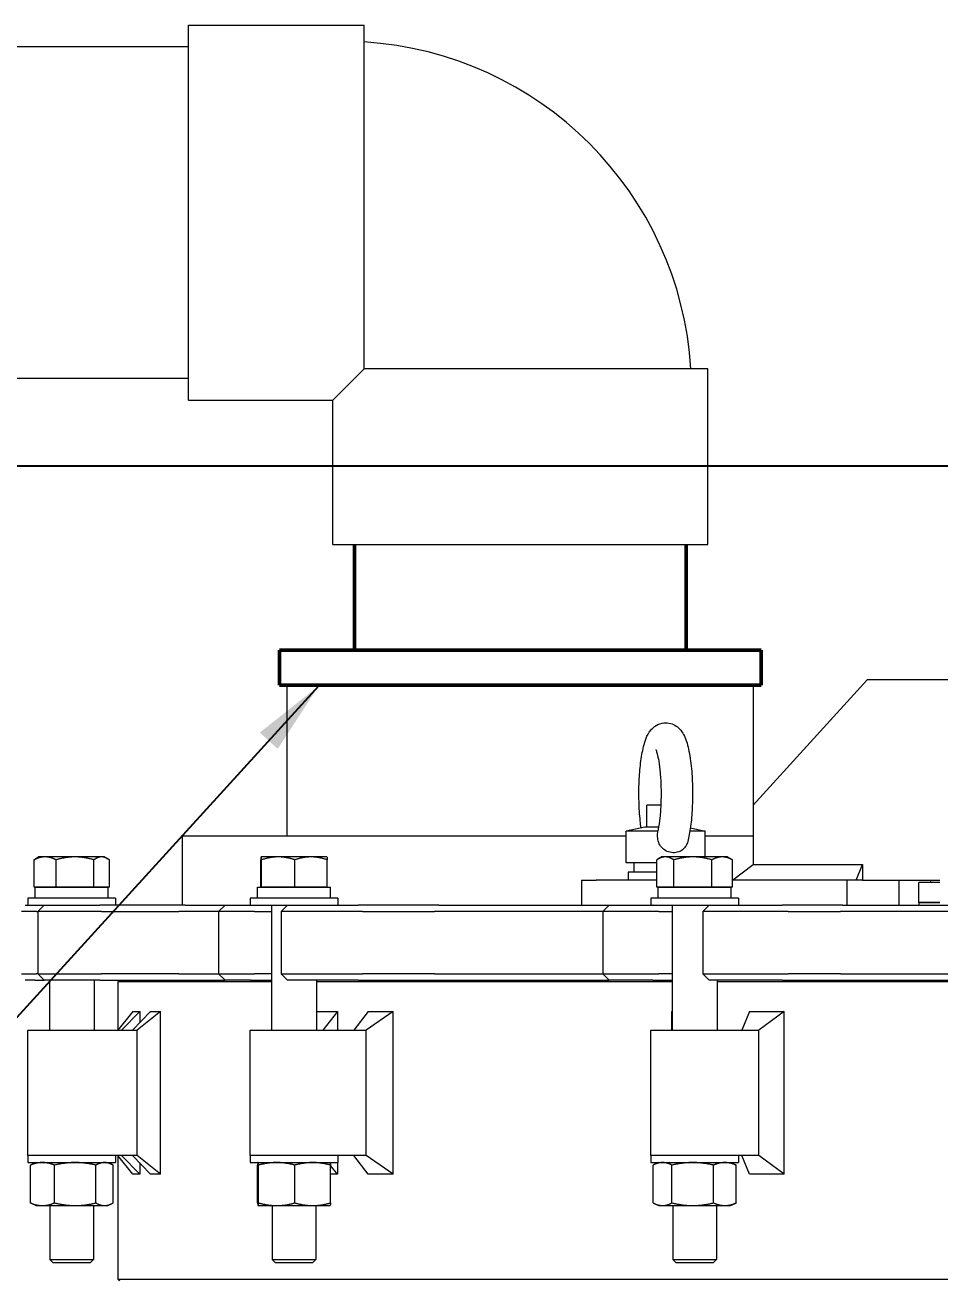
# Model space of a CAD drawing. Header units: inches. Extents: x 19 to 503, y 7 to 322.
# Drawn here: x 366.75 to 385.02, y 134.72 to 159.78 of the extents above; entities that cross this region are included whole.
import ezdxf

# ---------------------------------------------------------------- set-up
doc = ezdxf.new("R2010")
doc.units = ezdxf.units.IN
doc.header["$LTSCALE"] = 15
doc.header["$MEASUREMENT"] = 0
for name, color, linetype, lineweight in [('Dimension (ANSI)', 7, 'Continuous', 25), ('Symbol (ANSI)', 7, 'Continuous', 25), ('Visible (ANSI)', 7, 'Continuous', 50)]:
    doc.layers.add(name, color=color, linetype=linetype, lineweight=lineweight)
doc.styles.add('MEMCOR Medium', font='arial.ttf')
doc.dimstyles.new('Default (ANSI)', dxfattribs={"dimscale": 15, "dimtxt": 0.15, "dimasz": 0.098425, "dimexe": 0.125, "dimexo": 0.0625, "dimgap": 0.031496, "dimtad": 0, "dimtih": 1, "dimtoh": 1, "dimdec": 4, "dimrnd": 1e-08, "dimzin": 3, "dimdsep": 46, "dimlunit": 5, "dimtxsty": 'MEMCOR Medium', "dimcen": 0.09, "dimdle": 0.393701, "dimclrd": 256, "dimclre": 256, "dimclrt": 256, "dimadec": 0, "dimazin": 1, "dimtfac": 0.8, "dimtofl": 0, "dimtmove": 0, "dimatfit": 3, "dimfxl": 1, "dimfrac": 1, "dimtolj": 1, "dimtzin": 4, "dimlwd": -1, "dimlwe": -1, "dimarcsym": 0})
doc.dimstyles.new('Default (ANSI)$7', dxfattribs={"dimscale": 15, "dimtxt": 0.15, "dimasz": 0.098425, "dimexe": 0.125, "dimexo": 0.0625, "dimgap": 0.031496, "dimtad": 0, "dimtih": 1, "dimtoh": 1, "dimdec": 4, "dimrnd": 1e-08, "dimzin": 3, "dimdsep": 46, "dimlunit": 5, "dimtxsty": 'MEMCOR Medium', "dimcen": 0.09, "dimdle": 0.393701, "dimclrd": 256, "dimclre": 256, "dimclrt": 256, "dimadec": 0, "dimazin": 1, "dimtfac": 0.8, "dimtofl": 0, "dimtmove": 0, "dimatfit": 3, "dimfxl": 1, "dimfrac": 1, "dimtolj": 1, "dimtzin": 4, "dimlwd": -1, "dimlwe": -1, "dimarcsym": 0})

# ---------------------------------------------------------------- blocks, each defined once
blk = doc.blocks.new('*D25')
at = {"layer": 'Defpoints', "color": 0, "transparency": 16777216}
for p in [(389.524, 150.965), (322.574, 59.697), (369.936, 59.697)]:
    blk.add_point(p, dxfattribs=at)
at = {"layer": 'Dimension (ANSI)', "transparency": 16777216}
for p, q in [((388.587, 150.965), (320.699, 150.965)), ((322.574, 149.489), (322.574, 120.941)), ((322.574, 61.174), (322.574, 101.819)), ((368.999, 59.697), (320.699, 59.697))]:
    blk.add_line(p, q, dxfattribs=at)
for points in [[(322.328, 149.489), (322.82, 149.489), (322.574, 150.965)], [(322.328, 61.174), (322.82, 61.174), (322.574, 59.697)]]:
    blk.add_solid(points, dxfattribs=at)
at = {"layer": 'Dimension (ANSI)', "transparency": 16777216, "char_height": 2.25, "attachment_point": 5, "style": 'MEMCOR Medium'}
for s, insert in [('\\A1; \\fArial|b0|i0;91{\\H0.8x;\\S1#4;} in', (322.574, 113.675)), ('\\A1;[2318.2 mm]{\\P\\fArial|b0|i0;SHIPPING\\P\\fArial|b0|i0;HEIGHT\\P\\fArial|b0|i0;REF.}', (322.574, 104.114))]:
    blk.add_mtext(s, dxfattribs=dict(at, insert=insert))

msp = doc.modelspace()

# ---------------------------------------------------------------- linework, layer by layer
at = {"layer": 'Visible (ANSI)', "linetype": 'Continuous', "lineweight": 18}
for p, q in [((370.009082, 152.287134), (370.009082, 159.776134)), ((370.009082, 159.776134), (373.521082, 159.776134)), ((373.521082, 152.913634), (373.521082, 159.776134)), ((370.009082, 159.344134), (344.014582, 159.344134)), ((372.894582, 152.287134), (373.521082, 152.913634)), ((380.383582, 152.913634), (373.521082, 152.913634)), ((380.383582, 149.401634), (380.383582, 152.913634)), ((370.009082, 152.719134), (344.014582, 152.719134)), ((370.009082, 152.287134), (372.894582, 152.287134)), ((372.894582, 149.401634), (372.894582, 152.287134)), ((372.894582, 149.401634), (380.383582, 149.401634)), ((381.289348, 144.200384), (383.565517, 146.700384)), ((402.405287, 146.700384), (383.565517, 146.700384)), ((381.295332, 146.575384), (371.982832, 146.575384)), ((371.982832, 143.575384), (371.982832, 146.575384)), ((381.295332, 144.206956), (381.295332, 146.575384)), ((379.445056, 144.200384), (379.168912, 144.200384)), ((379.168912, 143.757389), (379.168912, 144.200384)), ((381.289348, 144.200384), (381.289348, 143.012884)), ((379.128569, 143.757389), (378.75651, 143.678305)), ((379.386485, 143.678305), (378.75651, 143.678305)), ((378.75651, 143.048384), (378.75651, 143.678305)), ((379.400524, 143.757389), (379.128569, 143.757389)), ((380.331313, 143.678305), (380.026002, 143.678305)), ((380.035633, 143.741154), (380.331313, 143.678305)), ((380.331313, 143.164013), (380.331313, 143.678305)), ((378.75651, 143.575384), (369.889082, 143.575384)), ((369.889082, 142.200384), (369.889082, 143.575384)), ((381.289348, 143.575384), (380.331313, 143.575384)), ((366.923758, 142.560013), (366.923758, 143.105422)), ((367.021665, 143.164013), (366.957156, 143.126769)), ((367.144071, 143.164013), (367.021665, 143.164013)), ((367.741338, 143.164013), (367.144071, 143.164013)), ((367.364384, 142.560013), (367.364384, 143.105422)), ((368.274932, 143.164013), (367.741338, 143.164013)), ((368.118291, 142.560013), (368.118291, 143.105422)), ((368.333665, 143.164013), (368.274932, 143.164013)), ((368.333665, 143.164013), (368.398174, 143.126769)), ((368.431572, 142.560013), (368.431572, 143.105422)), ((371.454178, 142.560013), (371.454178, 143.105422)), ((371.462502, 143.164013), (371.462337, 143.163918)), ((371.462667, 143.164013), (371.462502, 143.164013)), ((371.803317, 143.164013), (371.462667, 143.164013)), ((371.471155, 142.560013), (371.471155, 143.105422)), ((372.459153, 143.164013), (371.803317, 143.164013)), ((372.135479, 142.560013), (372.135479, 143.105422)), ((372.774502, 143.164013), (372.459153, 143.164013)), ((372.774502, 143.164013), (372.774667, 143.163918)), ((372.782826, 142.560013), (372.782826, 143.105422)), ((379.364168, 142.560013), (379.364168, 143.105422)), ((379.464613, 143.164013), (379.384376, 143.117688)), ((379.536105, 143.164013), (379.464613, 143.164013)), ((380.086264, 143.164013), (379.536105, 143.164013)), ((379.708042, 142.560013), (379.708042, 143.105422)), ((380.670772, 143.164013), (380.086264, 143.164013)), ((380.464486, 142.560013), (380.464486, 143.105422)), ((380.776613, 143.164013), (380.670772, 143.164013)), ((380.776613, 143.164013), (380.856849, 143.117688)), ((380.877057, 142.560013), (380.877057, 143.105422)), ((379.364168, 143.048384), (378.75651, 143.048384)), ((379.364168, 142.860384), (378.793912, 142.860384)), ((378.793912, 142.860384), (378.793912, 142.700384)), ((378.911412, 142.860384), (378.911412, 143.048384)), ((380.877057, 142.701497), (381.289348, 143.012884)), ((381.289348, 143.012884), (383.47447, 143.012884)), ((383.345226, 142.700384), (383.47447, 143.012884)), ((383.47447, 143.012884), (383.47447, 142.700384)), ((377.863505, 142.700384), (378.156714, 142.700384)), ((377.863505, 142.700384), (377.863505, 142.200384)), ((379.364168, 142.700384), (378.156714, 142.700384)), ((383.164284, 142.700384), (380.877057, 142.700384)), ((383.47447, 142.700384), (383.164284, 142.700384)), ((383.164284, 142.700384), (383.164284, 142.200384)), ((383.47447, 142.700384), (383.345226, 142.700384)), ((383.47447, 142.700384), (385.021038, 142.700384)), ((384.198237, 142.700384), (384.198237, 142.200384)), ((384.835706, 142.650384), (384.599082, 142.650384)), ((384.599082, 142.250384), (384.599082, 142.650384)), ((384.835706, 142.700384), (384.835706, 142.650384)), ((385.021038, 142.650384), (384.835706, 142.650384)), ((367.144071, 142.560013), (366.923758, 142.560013)), ((366.948165, 142.560009), (368.407165, 142.560009)), ((366.948165, 142.341009), (366.948165, 142.560009)), ((367.021665, 142.560013), (367.021665, 142.560009)), ((367.364384, 142.560013), (367.144071, 142.560013)), ((367.741338, 142.560013), (367.364384, 142.560013)), ((368.118291, 142.560013), (367.741338, 142.560013)), ((368.274932, 142.560013), (368.118291, 142.560013)), ((368.431572, 142.560013), (368.274932, 142.560013)), ((368.333665, 142.560013), (368.333665, 142.560009)), ((368.407165, 142.341009), (368.407165, 142.560009)), ((371.389002, 142.560009), (372.848002, 142.560009)), ((371.389002, 142.341009), (371.389002, 142.560009)), ((371.462667, 142.560013), (371.454178, 142.560013)), ((371.462502, 142.560013), (371.462502, 142.560009)), ((371.471155, 142.560013), (371.462667, 142.560013)), ((371.803317, 142.560013), (371.471155, 142.560013)), ((372.135479, 142.560013), (371.803317, 142.560013)), ((372.459153, 142.560013), (372.135479, 142.560013)), ((372.782826, 142.560013), (372.459153, 142.560013)), ((372.774502, 142.560013), (372.774502, 142.560009)), ((372.848002, 142.341009), (372.848002, 142.560009)), ((379.536105, 142.560013), (379.364168, 142.560013)), ((379.391113, 142.560009), (380.850113, 142.560009)), ((379.391113, 142.341009), (379.391113, 142.560009)), ((379.464613, 142.560013), (379.464613, 142.560009)), ((379.708042, 142.560013), (379.536105, 142.560013)), ((380.086264, 142.560013), (379.708042, 142.560013)), ((380.464486, 142.560013), (380.086264, 142.560013)), ((380.670772, 142.560013), (380.464486, 142.560013)), ((380.877057, 142.560013), (380.670772, 142.560013)), ((380.776613, 142.560013), (380.776613, 142.560009)), ((380.850113, 142.341009), (380.850113, 142.560009)), ((366.745443, 142.200384), (366.798225, 142.200384)), ((366.798225, 142.200384), (366.802665, 142.200384)), ((368.552665, 142.341009), (366.802665, 142.341009)), ((366.802665, 142.341009), (366.802665, 142.200384)), ((366.802665, 142.200384), (367.129787, 142.200384)), ((367.129787, 142.200384), (366.999787, 142.070384)), ((367.129787, 142.200384), (367.133702, 142.200384)), ((367.133702, 142.200384), (367.207415, 142.200384)), ((367.207415, 142.200384), (368.239919, 142.200384)), ((369.205716, 142.200384), (368.239919, 142.200384)), ((368.552665, 142.341009), (368.552665, 142.200384)), ((369.940199, 142.200384), (369.205716, 142.200384)), ((369.940199, 142.200384), (370.742207, 142.200384)), ((370.742207, 142.200384), (370.612207, 142.070384)), ((370.742207, 142.200384), (370.908946, 142.200384)), ((370.908946, 142.200384), (371.077768, 142.200384)), ((371.077768, 142.200384), (371.243502, 142.200384)), ((372.993502, 142.341009), (371.243502, 142.341009)), ((371.243502, 142.341009), (371.243502, 142.200384)), ((371.243502, 142.200384), (371.989151, 142.200384)), ((371.671002, 142.200384), (371.671002, 139.700384)), ((371.989151, 142.200384), (371.859151, 142.070384)), ((371.989151, 142.200384), (372.017754, 142.200384)), ((372.017754, 142.200384), (372.203362, 142.200384)), ((372.203362, 142.200384), (373.401623, 142.200384)), ((372.993502, 142.341009), (372.993502, 142.200384)), ((374.176131, 142.200384), (373.401623, 142.200384)), ((375.013657, 142.200384), (374.176131, 142.200384)), ((375.013657, 142.200384), (378.414682, 142.200384)), ((378.414682, 142.200384), (378.284682, 142.070384)), ((378.414682, 142.200384), (378.87329, 142.200384)), ((378.87329, 142.200384), (379.124716, 142.200384)), ((379.124716, 142.200384), (379.288305, 142.200384)), ((380.995613, 142.341009), (379.245613, 142.341009)), ((379.245613, 142.341009), (379.245613, 142.200384)), ((379.289536, 142.200384), (379.288305, 142.200384)), ((379.289536, 142.200384), (380.411642, 142.200384)), ((379.673113, 142.200384), (379.673113, 139.700384)), ((380.411642, 142.200384), (380.281642, 142.070384)), ((380.411642, 142.200384), (380.483035, 142.200384)), ((380.483035, 142.200384), (380.743776, 142.200384)), ((380.743776, 142.200384), (381.870463, 142.200384)), ((380.995613, 142.341009), (380.995613, 142.200384)), ((382.300283, 142.200384), (381.870463, 142.200384)), ((383.074968, 142.200384), (382.300283, 142.200384)), ((383.074968, 142.200384), (387.670672, 142.200384)), ((385.021038, 142.250384), (384.599082, 142.250384)), ((384.599082, 142.250384), (385.021038, 142.250384)), ((384.599082, 142.250384), (384.599082, 142.200384)), ((366.971635, 142.070384), (366.67063, 142.070384)), ((366.971635, 142.070384), (366.999787, 142.070384)), ((367.007944, 142.070384), (366.999787, 142.070384)), ((366.999787, 142.070384), (366.999787, 140.830384)), ((367.08206, 142.070384), (367.007944, 142.070384)), ((368.268847, 142.070384), (367.08206, 142.070384)), ((368.268847, 142.070384), (369.234643, 142.070384)), ((369.234643, 142.070384), (369.817567, 142.070384)), ((370.612207, 142.070384), (369.817567, 142.070384)), ((370.803861, 142.070384), (370.612207, 142.070384)), ((370.612207, 142.070384), (370.612207, 140.830384)), ((370.973608, 142.070384), (370.803861, 142.070384)), ((371.329789, 142.070384), (370.973608, 142.070384)), ((371.329789, 142.070384), (371.671002, 142.070384)), ((371.918741, 142.070384), (371.859151, 142.070384)), ((371.859151, 142.070384), (371.859151, 140.830384)), ((372.105365, 142.070384), (371.918741, 142.070384)), ((373.482676, 142.070384), (372.105365, 142.070384)), ((373.482676, 142.070384), (374.257185, 142.070384)), ((374.257185, 142.070384), (374.921888, 142.070384)), ((378.284682, 142.070384), (374.921888, 142.070384)), ((378.811818, 142.070384), (378.284682, 142.070384)), ((378.284682, 142.070384), (378.284682, 140.830384)), ((379.06462, 142.070384), (378.811818, 142.070384)), ((379.405431, 142.070384), (379.06462, 142.070384)), ((379.405431, 142.070384), (379.673113, 142.070384)), ((380.430378, 142.070384), (380.281642, 142.070384)), ((380.281642, 142.070384), (380.281642, 140.830384)), ((380.692546, 142.070384), (380.430378, 142.070384)), ((381.987589, 142.070384), (380.692546, 142.070384)), ((381.987589, 142.070384), (382.417408, 142.070384)), ((382.417408, 142.070384), (383.032238, 142.070384)), ((387.6559, 142.070384), (383.032238, 142.070384)), ((366.67063, 140.830384), (366.971635, 140.830384)), ((366.798225, 140.700384), (366.745443, 140.700384)), ((366.942708, 140.700384), (366.798225, 140.700384)), ((366.942708, 140.700384), (367.129787, 140.700384)), ((366.999787, 140.830384), (366.971635, 140.830384)), ((366.999787, 140.830384), (367.007944, 140.830384)), ((367.129787, 140.700384), (366.999787, 140.830384)), ((367.007944, 140.830384), (367.08206, 140.830384)), ((367.08206, 140.830384), (368.268847, 140.830384)), ((367.133702, 140.700384), (367.129787, 140.700384)), ((367.207415, 140.700384), (367.133702, 140.700384)), ((368.239919, 140.700384), (367.207415, 140.700384)), ((367.230165, 140.700384), (367.230165, 139.700384)), ((368.125165, 140.700384), (368.125165, 139.700384)), ((368.239919, 140.700384), (369.205716, 140.700384)), ((369.234643, 140.830384), (368.268847, 140.830384)), ((371.671002, 140.669134), (368.60025, 140.669134)), ((368.60025, 140.669134), (368.60025, 139.705445)), ((369.205716, 140.700384), (369.740161, 140.700384)), ((369.817567, 140.830384), (369.234643, 140.830384)), ((369.740161, 140.700384), (370.742207, 140.700384)), ((369.817567, 140.830384), (370.612207, 140.830384)), ((370.612207, 140.830384), (370.803861, 140.830384)), ((370.742207, 140.700384), (370.612207, 140.830384)), ((370.908946, 140.700384), (370.742207, 140.700384)), ((370.803861, 140.830384), (370.973608, 140.830384)), ((371.077768, 140.700384), (370.908946, 140.700384)), ((370.973608, 140.830384), (371.329789, 140.830384)), ((371.248735, 140.700384), (371.077768, 140.700384)), ((371.248735, 140.700384), (371.671002, 140.700384)), ((371.671002, 140.830384), (371.329789, 140.830384)), ((371.859151, 140.830384), (371.918741, 140.830384)), ((371.989151, 140.700384), (371.859151, 140.830384)), ((371.918741, 140.830384), (372.105365, 140.830384)), ((372.017754, 140.700384), (371.989151, 140.700384)), ((372.203362, 140.700384), (372.017754, 140.700384)), ((372.105365, 140.830384), (373.482676, 140.830384)), ((373.401623, 140.700384), (372.203362, 140.700384)), ((372.566002, 140.700384), (372.566002, 139.700384)), ((379.673113, 140.669134), (372.566002, 140.669134)), ((373.401623, 140.700384), (374.176131, 140.700384)), ((374.257185, 140.830384), (373.482676, 140.830384)), ((374.176131, 140.700384), (374.710939, 140.700384)), ((374.921888, 140.830384), (374.257185, 140.830384)), ((374.710939, 140.700384), (378.414682, 140.700384)), ((374.921888, 140.830384), (378.284682, 140.830384)), ((378.284682, 140.830384), (378.811818, 140.830384)), ((378.414682, 140.700384), (378.284682, 140.830384)), ((378.87329, 140.700384), (378.414682, 140.700384)), ((378.811818, 140.830384), (379.06462, 140.830384)), ((379.124716, 140.700384), (378.87329, 140.700384)), ((379.06462, 140.830384), (379.405431, 140.830384)), ((379.288305, 140.700384), (379.124716, 140.700384)), ((379.288305, 140.700384), (379.673113, 140.700384)), ((379.673113, 140.830384), (379.405431, 140.830384)), ((380.281642, 140.830384), (380.430378, 140.830384)), ((380.411642, 140.700384), (380.281642, 140.830384)), ((380.483035, 140.700384), (380.411642, 140.700384)), ((380.430378, 140.830384), (380.692546, 140.830384)), ((380.743776, 140.700384), (380.483035, 140.700384)), ((380.568113, 140.700384), (380.568113, 139.700384)), ((389.651582, 140.669134), (380.568113, 140.669134)), ((380.692546, 140.830384), (381.987589, 140.830384)), ((381.870463, 140.700384), (380.743776, 140.700384)), ((381.870463, 140.700384), (382.300283, 140.700384)), ((382.417408, 140.830384), (381.987589, 140.830384)), ((382.300283, 140.700384), (382.729527, 140.700384)), ((383.032238, 140.830384), (382.417408, 140.830384)), ((382.729527, 140.700384), (387.990418, 140.700384)), ((383.032238, 140.830384), (387.6559, 140.830384)), ((368.896604, 140.075176), (368.596193, 139.700384)), ((369.035385, 140.075176), (368.668142, 139.700384)), ((369.254093, 140.075176), (368.890663, 139.700384)), ((368.896604, 140.075176), (369.035385, 140.075176)), ((369.452814, 140.075176), (368.985605, 139.700384)), ((369.035385, 140.075176), (369.035385, 139.849631)), ((369.254093, 140.075176), (369.452814, 140.075176)), ((369.452814, 136.825592), (369.452814, 140.075176)), ((372.566002, 140.075176), (372.988601, 140.075176)), ((372.988601, 140.075176), (372.690281, 139.700384)), ((372.988601, 140.075176), (372.988601, 139.700384)), ((373.601406, 140.075176), (373.313771, 139.700384)), ((374.09827, 140.075176), (373.5568, 139.700384)), ((373.601406, 140.075176), (374.09827, 140.075176)), ((374.09827, 136.825592), (374.09827, 140.075176)), ((379.660836, 140.075176), (379.660836, 139.700384)), ((379.660836, 140.075176), (379.673113, 140.075176)), ((379.660836, 140.075176), (379.673113, 140.047602)), ((381.216287, 140.075176), (381.061416, 139.700384)), ((381.216287, 140.075176), (381.912883, 140.075176)), ((381.912883, 140.075176), (381.404396, 139.700384)), ((381.912883, 136.825592), (381.912883, 140.075176)), ((366.802665, 139.700384), (367.872371, 139.700384)), ((366.802665, 137.200384), (366.802665, 139.700384)), ((367.872371, 139.700384), (368.985605, 139.700384)), ((368.985605, 137.200384), (368.985605, 139.700384)), ((371.243502, 139.700384), (372.664055, 139.700384)), ((371.243502, 137.200384), (371.243502, 139.700384)), ((372.664055, 139.700384), (373.5568, 139.700384)), ((373.5568, 137.200384), (373.5568, 139.700384)), ((379.245613, 139.700384), (380.90896, 139.700384)), ((379.245613, 137.200384), (379.245613, 139.700384)), ((380.90896, 139.700384), (381.404396, 139.700384)), ((381.404396, 137.200384), (381.404396, 139.700384)), ((367.872371, 137.200384), (366.802665, 137.200384)), ((367.872371, 137.200384), (366.802665, 137.200384)), ((366.802665, 137.200384), (366.802665, 137.059759)), ((368.985605, 137.200384), (367.872371, 137.200384)), ((368.552665, 137.200384), (368.552665, 137.059759)), ((368.896604, 136.825592), (368.596193, 137.200384)), ((368.60025, 137.195323), (368.60025, 134.731634)), ((369.035385, 136.825592), (368.668142, 137.200384)), ((369.254093, 136.825592), (368.890663, 137.200384)), ((369.452814, 136.825592), (368.985605, 137.200384)), ((372.664055, 137.200384), (371.243502, 137.200384)), ((372.664055, 137.200384), (371.243502, 137.200384)), ((371.243502, 137.200384), (371.243502, 137.059759)), ((373.5568, 137.200384), (372.664055, 137.200384)), ((372.993502, 137.200384), (372.993502, 137.059759)), ((373.601406, 136.825592), (373.313771, 137.200384)), ((374.09827, 136.825592), (373.5568, 137.200384)), ((380.90896, 137.200384), (379.245613, 137.200384)), ((380.90896, 137.200384), (379.245613, 137.200384)), ((379.245613, 137.200384), (379.245613, 137.059759)), ((381.404396, 137.200384), (380.90896, 137.200384)), ((380.995613, 137.200384), (380.995613, 137.059759)), ((381.216287, 136.825592), (381.061416, 137.200384)), ((381.912883, 136.825592), (381.404396, 137.200384)), ((366.802665, 137.059759), (368.552665, 137.059759)), ((366.851356, 136.252626), (366.851356, 137.007892)), ((366.958665, 137.059759), (366.887961, 137.026789)), ((367.334298, 136.252626), (367.334298, 137.007892)), ((368.160608, 136.252626), (368.160608, 137.007892)), ((368.396665, 137.059759), (368.46737, 137.026789)), ((368.503975, 136.252626), (368.503975, 137.007892)), ((369.035385, 137.051137), (369.035385, 136.825592)), ((371.243502, 137.059759), (372.993502, 137.059759)), ((371.390378, 136.252626), (371.390378, 137.007892)), ((371.399502, 137.059759), (371.399321, 137.059675)), ((371.408986, 136.252626), (371.408986, 137.007892)), ((372.13711, 136.252626), (372.13711, 137.007892)), ((372.837502, 137.059759), (372.837682, 137.059675)), ((372.846625, 136.252626), (372.846625, 137.007892)), ((372.988601, 136.825592), (372.846625, 137.003963)), ((372.988601, 137.059759), (372.988601, 136.825592)), ((379.245613, 137.059759), (380.995613, 137.059759)), ((379.291522, 136.252626), (379.291522, 137.007892)), ((379.401613, 137.059759), (379.31367, 137.018751)), ((379.66842, 136.252626), (379.66842, 137.007892)), ((380.497511, 136.252626), (380.497511, 137.007892)), ((380.839613, 137.059759), (380.927555, 137.018751)), ((380.949703, 136.252626), (380.949703, 137.007892)), ((369.035385, 136.825592), (368.896604, 136.825592)), ((369.452814, 136.825592), (369.254093, 136.825592)), ((372.988601, 136.825592), (372.846625, 136.825592)), ((374.09827, 136.825592), (373.601406, 136.825592)), ((381.912883, 136.825592), (381.216287, 136.825592)), ((366.958665, 136.200759), (366.887961, 136.233729)), ((366.958665, 136.200759), (367.092827, 136.200759)), ((367.092827, 136.200759), (367.747453, 136.200759)), ((367.240165, 136.200759), (367.240165, 135.126124)), ((367.747453, 136.200759), (368.332291, 136.200759)), ((368.115165, 136.200759), (368.115165, 135.126124)), ((368.332291, 136.200759), (368.396665, 136.200759)), ((368.396665, 136.200759), (368.46737, 136.233729)), ((371.399502, 136.200759), (371.399321, 136.200843)), ((371.399502, 136.200759), (371.399682, 136.200759)), ((371.399682, 136.200759), (371.773048, 136.200759)), ((371.681002, 136.200759), (371.681002, 135.126124)), ((371.773048, 136.200759), (372.491867, 136.200759)), ((372.491867, 136.200759), (372.837502, 136.200759)), ((372.556002, 136.200759), (372.556002, 135.126124)), ((372.837502, 136.200759), (372.837682, 136.200843)), ((379.401613, 136.200759), (379.31367, 136.241767)), ((379.401613, 136.200759), (379.479971, 136.200759)), ((379.479971, 136.200759), (380.082965, 136.200759)), ((379.683113, 136.200759), (379.683113, 135.126124)), ((380.082965, 136.200759), (380.723607, 136.200759)), ((380.558113, 136.200759), (380.558113, 135.126124)), ((380.723607, 136.200759), (380.839613, 136.200759)), ((380.839613, 136.200759), (380.927555, 136.241767)), ((367.240165, 135.126124), (368.115165, 135.126124)), ((367.308326, 135.060009), (367.240165, 135.126124)), ((368.047004, 135.060009), (368.115165, 135.126124)), ((371.681002, 135.126124), (372.556002, 135.126124)), ((371.749163, 135.060009), (371.681002, 135.126124)), ((372.487841, 135.060009), (372.556002, 135.126124)), ((379.683113, 135.126124), (380.558113, 135.126124)), ((379.751274, 135.060009), (379.683113, 135.126124)), ((380.489951, 135.060009), (380.558113, 135.126124)), ((368.047004, 135.060009), (367.308326, 135.060009)), ((372.487841, 135.060009), (371.749163, 135.060009)), ((380.489951, 135.060009), (379.751274, 135.060009)), ((368.60025, 134.731634), (403.498823, 134.731634))]:
    msp.add_line(p, q, dxfattribs=at)
at = {"layer": 'Visible (ANSI)'}
for p, q in [((373.326582, 149.401634), (373.326582, 147.291634)), ((379.951582, 149.401634), (379.951582, 147.291634)), ((381.451582, 147.291634), (371.826582, 147.291634)), ((371.826582, 146.591634), (371.826582, 147.291634)), ((381.451582, 146.591634), (381.451582, 147.291634)), ((381.451582, 146.591634), (371.826582, 146.591634)), ((372.326582, 146.575384), (372.326582, 146.591634)), ((380.951582, 146.575384), (380.951582, 146.591634))]:
    msp.add_line(p, q, dxfattribs=at)
at = {"layer": 'Visible (ANSI)', "linetype": 'Continuous', "lineweight": 18}
msp.add_arc((373.089082, 152.481634), 6.9705, 3.5532099, 86.4467901, dxfattribs=at)
for points, knots in [([(379.052191, 143.741154), (379.045676, 143.786648), (379.039873, 143.833799), (379.021858, 144.005444), (379.013503, 144.137576), (379.006418, 144.402925), (379.007395, 144.535847), (379.01823, 144.794439), (379.028091, 144.919967), (379.056989, 145.157473), (379.076158, 145.268207), (379.131158, 145.485951), (379.156038, 145.583589), (379.265078, 145.718135), (379.288125, 145.742461), (379.356819, 145.795045), (379.408423, 145.823326), (379.515325, 145.845309), (379.563757, 145.845937), (379.652361, 145.829849), (379.692004, 145.813935), (379.764477, 145.772769), (379.794293, 145.746751), (379.854969, 145.682835), (379.878415, 145.645693), (379.947754, 145.517297), (379.974368, 145.425101), (380.024922, 145.199724), (380.044423, 145.065897), (380.069597, 144.795946), (380.076676, 144.663386), (380.081379, 144.39816), (380.079239, 144.265698), (380.066115, 144.009091), (380.0551, 143.885141), (380.024932, 143.660477), (380.00626, 143.5595), (379.98237, 143.46885)], [4.092359546, 4.092359546, 4.092359546, 4.092359546, 4.230264093, 4.230264093, 4.58004935, 4.58004935, 4.918323436, 4.918323436, 5.257688795, 5.257688795, 5.612091594, 5.612091594, 6.040579747, 6.040579747, 6.13084598, 6.13084598, 6.241964814, 6.241964814, 6.31958666, 6.31958666, 6.396621571, 6.396621571, 6.491398957, 6.491398957, 6.638783215, 6.638783215, 7.012758304, 7.012758304, 7.418752346, 7.418752346, 7.765809187, 7.765809187, 8.103670774, 8.103670774, 8.443949841, 8.443949841, 8.774252338, 8.774252338, 8.774252338, 8.774252338]), ([(379.343654, 145.310256), (379.343654, 145.310256), (379.34366, 145.310247), (379.343927, 145.309764), (379.347257, 145.30332), (379.357478, 145.277154), (379.365359, 145.253246), (379.383781, 145.183288), (379.3945, 145.132537), (379.415379, 145.005579), (379.425187, 144.926377), (379.440755, 144.749097), (379.446182, 144.650022), (379.451062, 144.445184), (379.450366, 144.339319), (379.442746, 144.134668), (379.435831, 144.035861), (379.417169, 143.859075), (379.405539, 143.780446), (379.390748, 143.705205), (379.388707, 143.695292), (379.38665, 143.685747)], [6.625943117, 6.625943117, 6.625943117, 6.625943117, 6.63082296, 6.63082296, 6.757543348, 6.757543348, 6.934101016, 6.934101016, 7.167186165, 7.167186165, 7.441297126, 7.441297126, 7.735756968, 7.735756968, 8.037529333, 8.037529333, 8.338478301, 8.338478301, 8.629349241, 8.629349241, 8.675247858, 8.675247858, 8.675247858, 8.675247858]), ([(379.982372, 143.468849), (379.974189, 143.437787), (379.963061, 143.411109), (379.931131, 143.354755), (379.906544, 143.326377), (379.846607, 143.281361), (379.812134, 143.265429), (379.737353, 143.247378), (379.697727, 143.245488), (379.618961, 143.25606), (379.580535, 143.268368), (379.511565, 143.305833), (379.481566, 143.330061), (379.43337, 143.387434), (379.415489, 143.419048), (379.389421, 143.490578), (379.382581, 143.529508), (379.378899, 143.605505), (379.381324, 143.642237), (379.386485, 143.678305)], [0.541344159, 0.541344159, 0.541344159, 0.541344159, 0.810321089, 0.810321089, 1.202761918, 1.202761918, 1.595585956, 1.595585956, 1.990359356, 1.990359356, 2.383365136, 2.383365136, 2.760847361, 2.760847361, 3.119766305, 3.119766305, 3.506098689, 3.506098689, 3.8615623, 3.8615623, 3.8615623, 3.8615623])]:
    msp.add_open_spline(points, degree=3, knots=knots, dxfattribs=at)
for points in [[(379.386485, 143.678305), (379.386056, 143.680768), (379.386112, 143.683251), (379.38665, 143.685748)], [(368.631535, 140.700384), (368.6211, 140.689966), (368.610672, 140.679549), (368.60025, 140.669134)], [(368.60025, 134.731634), (368.610672, 134.721219), (368.6211, 134.710803), (368.631535, 134.700384)]]:
    msp.add_open_spline(points, degree=3, dxfattribs=at)
for points, weights in [([(367.144071, 143.164013), (367.041824, 143.164013), (366.923758, 143.105422)], [1, 1.0379548493, 1]), ([(366.923758, 143.105422), (366.940875, 143.117369), (366.957156, 143.126769)], [1, 1.00751227663, 1.01205079359]), ([(367.364384, 143.105422), (367.246319, 143.164013), (367.144071, 143.164013)], [1, 1.0379548493, 1]), ([(367.741338, 143.164013), (367.566393, 143.164013), (367.364384, 143.105422)], [1, 1.0379548493, 1]), ([(368.118291, 143.105422), (367.916283, 143.164013), (367.741338, 143.164013)], [1, 1.0379548493, 1]), ([(368.274932, 143.164013), (368.202235, 143.164013), (368.118291, 143.105422)], [1, 1.0379548493, 1]), ([(368.431572, 143.105422), (368.347629, 143.164013), (368.274932, 143.164013)], [1, 1.0379548493, 1]), ([(371.462667, 143.164013), (371.458727, 143.164013), (371.454178, 143.105422)], [1, 1.0379548493, 1]), ([(371.471155, 143.105422), (371.466606, 143.164013), (371.462667, 143.164013)], [1, 1.0379548493, 1]), ([(371.803317, 143.164013), (371.64916, 143.164013), (371.471155, 143.105422)], [1, 1.0379548493, 1]), ([(372.135479, 143.105422), (371.957474, 143.164013), (371.803317, 143.164013)], [1, 1.0379548493, 1]), ([(372.459153, 143.164013), (372.308935, 143.164013), (372.135479, 143.105422)], [1, 1.0379548493, 1]), ([(372.782826, 143.105422), (372.60937, 143.164013), (372.459153, 143.164013)], [1, 1.0379548493, 1]), ([(372.774667, 143.163918), (372.778454, 143.161731), (372.782826, 143.105422)], [1.00294012821, 1.0364229566, 1]), ([(379.536105, 143.164013), (379.456309, 143.164013), (379.364168, 143.105422)], [1, 1.0379548493, 1]), ([(379.708042, 143.105422), (379.615901, 143.164013), (379.536105, 143.164013)], [1, 1.0379548493, 1]), ([(380.086264, 143.164013), (379.91073, 143.164013), (379.708042, 143.105422)], [1, 1.0379548493, 1]), ([(380.464486, 143.105422), (380.261797, 143.164013), (380.086264, 143.164013)], [1, 1.0379548493, 1]), ([(380.670772, 143.164013), (380.575034, 143.164013), (380.464486, 143.105422)], [1, 1.0379548493, 1]), ([(380.877057, 143.105422), (380.766509, 143.164013), (380.670772, 143.164013)], [1, 1.0379548493, 1]), ([(380.856849, 143.117688), (380.866809, 143.111938), (380.877057, 143.105422)], [1.00728829486, 1.00408348025, 1]), ([(367.092827, 137.059759), (366.98076, 137.059759), (366.851356, 137.007892)], [1, 1.0379548493, 1]), ([(366.851356, 137.007892), (366.870116, 137.018468), (366.887961, 137.026789)], [1, 1.00751227663, 1.01205079359]), ([(367.334298, 137.007892), (367.204894, 137.059759), (367.092827, 137.059759)], [1, 1.0379548493, 1]), ([(367.747453, 137.059759), (367.555707, 137.059759), (367.334298, 137.007892)], [1, 1.0379548493, 1]), ([(368.160608, 137.007892), (367.939199, 137.059759), (367.747453, 137.059759)], [1, 1.0379548493, 1]), ([(368.332291, 137.059759), (368.252613, 137.059759), (368.160608, 137.007892)], [1, 1.0379548493, 1]), ([(368.503975, 137.007892), (368.41197, 137.059759), (368.332291, 137.059759)], [1, 1.0379548493, 1]), ([(371.399682, 137.059759), (371.395364, 137.059759), (371.390378, 137.007892)], [1, 1.0379548493, 1]), ([(371.408986, 137.007892), (371.404, 137.059759), (371.399682, 137.059759)], [1, 1.0379548493, 1]), ([(371.773048, 137.059759), (371.604086, 137.059759), (371.408986, 137.007892)], [1, 1.0379548493, 1]), ([(372.13711, 137.007892), (371.94201, 137.059759), (371.773048, 137.059759)], [1, 1.0379548493, 1]), ([(372.491867, 137.059759), (372.327224, 137.059759), (372.13711, 137.007892)], [1, 1.0379548493, 1]), ([(372.846625, 137.007892), (372.656511, 137.059759), (372.491867, 137.059759)], [1, 1.0379548493, 1]), ([(372.837682, 137.059675), (372.841833, 137.057739), (372.846625, 137.007892)], [1.00294012821, 1.0364229566, 1]), ([(379.479971, 137.059759), (379.392511, 137.059759), (379.291522, 137.007892)], [1, 1.0379548493, 1]), ([(379.66842, 137.007892), (379.56743, 137.059759), (379.479971, 137.059759)], [1, 1.0379548493, 1]), ([(380.082965, 137.059759), (379.890574, 137.059759), (379.66842, 137.007892)], [1, 1.0379548493, 1]), ([(380.497511, 137.007892), (380.275356, 137.059759), (380.082965, 137.059759)], [1, 1.0379548493, 1]), ([(380.723607, 137.059759), (380.618675, 137.059759), (380.497511, 137.007892)], [1, 1.0379548493, 1]), ([(380.949703, 137.007892), (380.828539, 137.059759), (380.723607, 137.059759)], [1, 1.0379548493, 1]), ([(380.927555, 137.018751), (380.938472, 137.01366), (380.949703, 137.007892)], [1.00728829486, 1.00408348025, 1]), ([(366.887961, 136.233729), (366.870116, 136.24205), (366.851356, 136.252626)], [1.01205079359, 1.00751227663, 1]), ([(366.851356, 136.252626), (366.98076, 136.200759), (367.092827, 136.200759)], [1, 1.0379548493, 1]), ([(367.092827, 136.200759), (367.204894, 136.200759), (367.334298, 136.252626)], [1, 1.0379548493, 1]), ([(367.334298, 136.252626), (367.555707, 136.200759), (367.747453, 136.200759)], [1, 1.0379548493, 1]), ([(367.747453, 136.200759), (367.939199, 136.200759), (368.160608, 136.252626)], [1, 1.0379548493, 1]), ([(368.160608, 136.252626), (368.252613, 136.200759), (368.332291, 136.200759)], [1, 1.0379548493, 1]), ([(368.332291, 136.200759), (368.41197, 136.200759), (368.503975, 136.252626)], [1, 1.0379548493, 1]), ([(371.390378, 136.252626), (371.395364, 136.200759), (371.399682, 136.200759)], [1, 1.0379548493, 1]), ([(371.399682, 136.200759), (371.404, 136.200759), (371.408986, 136.252626)], [1, 1.0379548493, 1]), ([(371.408986, 136.252626), (371.604086, 136.200759), (371.773048, 136.200759)], [1, 1.0379548493, 1]), ([(371.773048, 136.200759), (371.94201, 136.200759), (372.13711, 136.252626)], [1, 1.0379548493, 1]), ([(372.13711, 136.252626), (372.327224, 136.200759), (372.491867, 136.200759)], [1, 1.0379548493, 1]), ([(372.491867, 136.200759), (372.656511, 136.200759), (372.846625, 136.252626)], [1, 1.0379548493, 1]), ([(372.846625, 136.252626), (372.841833, 136.202779), (372.837682, 136.200843)], [1, 1.0364229566, 1.00294012821]), ([(379.291522, 136.252626), (379.392511, 136.200759), (379.479971, 136.200759)], [1, 1.0379548493, 1]), ([(379.479971, 136.200759), (379.56743, 136.200759), (379.66842, 136.252626)], [1, 1.0379548493, 1]), ([(379.66842, 136.252626), (379.890574, 136.200759), (380.082965, 136.200759)], [1, 1.0379548493, 1]), ([(380.082965, 136.200759), (380.275356, 136.200759), (380.497511, 136.252626)], [1, 1.0379548493, 1]), ([(380.497511, 136.252626), (380.618675, 136.200759), (380.723607, 136.200759)], [1, 1.0379548493, 1]), ([(380.723607, 136.200759), (380.828539, 136.200759), (380.949703, 136.252626)], [1, 1.0379548493, 1]), ([(380.949703, 136.252626), (380.938472, 136.246858), (380.927555, 136.241767)], [1, 1.00408348025, 1.00728829486])]:
    msp.add_rational_spline(points, weights, degree=2, dxfattribs=at)

# ---------------------------------------------------------------- dimensions: what is measured, and where the dimension line sits
at = {"layer": 'Dimension (ANSI)'}
dim = msp.add_linear_dim(base=(322.573859, 59.697384), p1=(389.524082, 150.965384), p2=(369.936431, 59.697384), angle=90, text=' \\fArial|b0|i0;<> in\\X[2318.2 mm]{\\P\\fArial|b0|i0;SHIPPING\\P\\fArial|b0|i0;HEIGHT\\P\\fArial|b0|i0;REF.}', dimstyle='Default (ANSI)', override={"dimgap": 0.031496, "dimdec": 4, "dimpost": '', "dimtol": 0, "dimlim": 0, "dimtp": 0, "dimtm": 0, "dimtdec": 2, "dimatfit": 1}, dxfattribs=at)
dim.commit()
dim.dimension.update_dxf_attribs({"geometry": '*D25', "text_midpoint": (322.573859, 111.379821), "dimtype": 160})

# ---------------------------------------------------------------- leaders
at = {"layer": 'Symbol (ANSI)', "annotation_type": 0, "has_hookline": 1, "hookline_direction": 1, "text_width": 31.515349}
msp.add_leader([(372.607628, 146.575384), (363.593547, 136.680475), (362.117169, 136.680475)], dimstyle='Default (ANSI)$7', override={"dimtad": 0}, dxfattribs=at)

doc.saveas('drawing.dxf')
